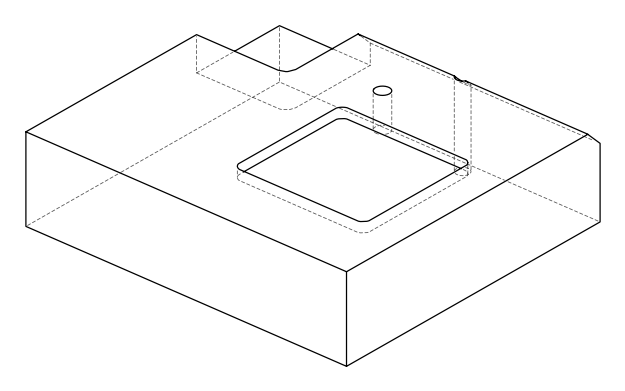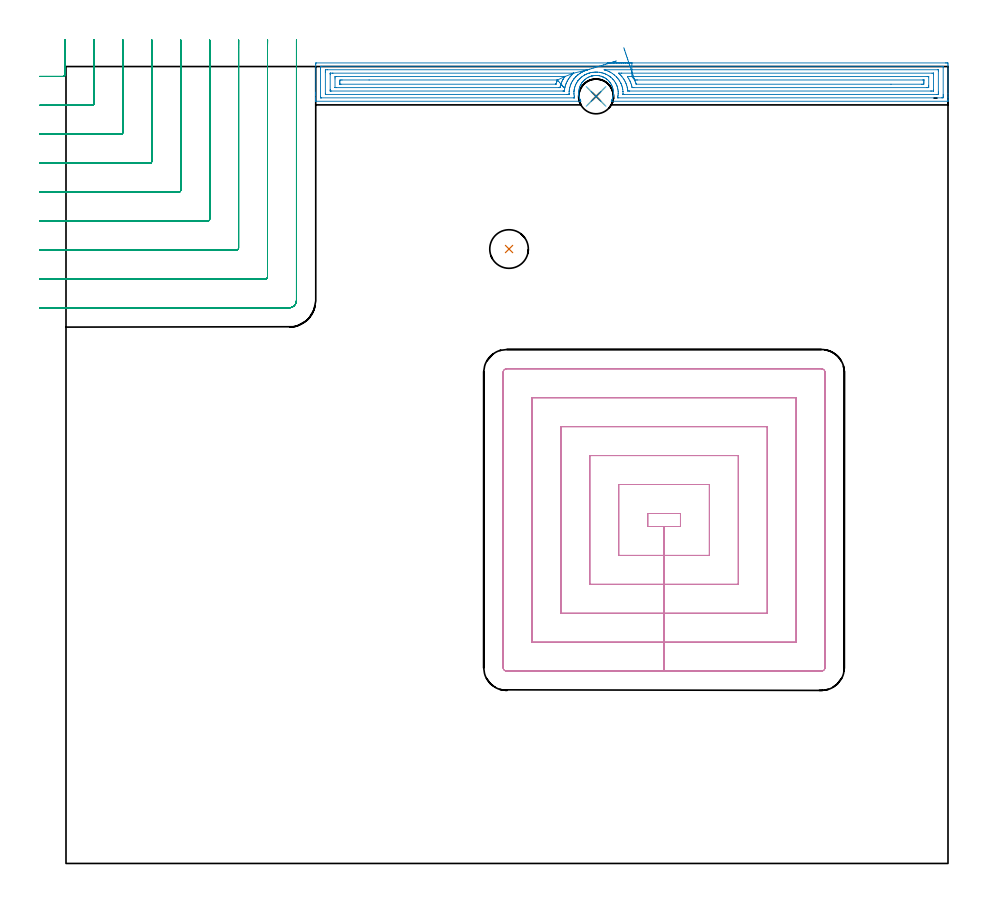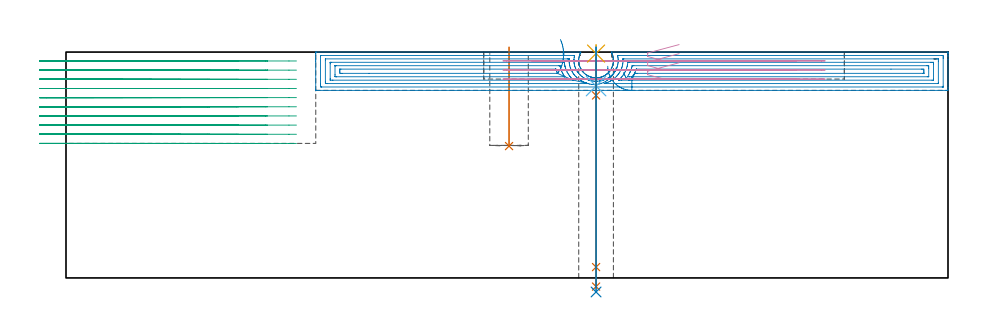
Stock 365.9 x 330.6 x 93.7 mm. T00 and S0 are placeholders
(PLAN: 8 operations, 6 tool changes, 48.9 min)
(1 INDEXABLE_INSERT_DRILL_BLIND_HOLE_FROM_SOLID | STEP1POCKET | NXT0302_003 | 0.17 min | 7790 mm3)
(2 AREA_MILL | FG_CHAMFER_SURFACE | UGT0205_001 | 12.77 min | 34085 mm3)
(3 MILL_CORNER_NOTCH_RECTANGULAR | CORNER_NOTCH_RECTANGULAR | NXT0201_012 | Follow Part, ap 4, ae 75% | 24.25 min | 422551 mm3)
(4 MILL_RECTANGULAR_POCKET | POCKET_RECTANGULAR_STRAIGHT | NXT0201_012 | Follow Part, ap 4, ae 75% | 10.69 min | 236078 mm3)
(5 SPOT_DRILL | STEP1HOLE | NXT0321_9005460120000 | 0.03 min | 0 mm3)
(6 DRILL_BLIND_HOLE_INTO_CENTER | STEP1HOLE | UGT0301_209 | 0.07 min | 596 mm3)
(7 GUN_DRILL_THROUGH_HOLE | STEP1HOLE | UGT0307_006 | 0.48 min | 5134 mm3)
(8 DRILL_TO_ENLARGE_THROUGH_HOLE | STEP1HOLE | UGT0301_276 | 0.41 min | 8888 mm3)
(TOOL NXT0302_003 | Index. Insert Drill 16mm [880-D1600L20-05] | D16 PA176 FL80 Z2)
(TOOL UGT0205_001 | Chamfer Mill 20 x 3 x 45 deg. | D20 FL50 Z2)
(TOOL NXT0201_012 | ENDMILL 16mm [2P460-1600-NA 1630] | D16 FL38 Z6)
(TOOL NXT0321_9005460120000 | NC Spot Drill, 142deg, 12mm, Carbide, Uncoated | D12 PA142 FL30 Z2)
(TOOL UGT0301_209 | Twist Drill 9.4 mm | D9.4 PA118 FL78 Z2)
(TOOL UGT0307_006 | Gun Drill 9 mm | D9 PA130 FL24 Z1)
(TOOL UGT0301_276 | Twist Drill 14.4 mm | D14.4 PA118 FL114 Z2)
(OP 1 INDEXABLE_INSERT_DRILL_BLIND_HOLE_FROM_SOLID)
G17 G21 G94 G90
T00 M6
G54
G17 G0 G90 X183.8 Y254.9 S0 M3
G43 Z103.7 H1
G94 G81 G98 Z54.7 F250. R95.7
G80
M5
M2
(OP 2 AREA_MILL)
G17 G21 G94 G90
T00 M6
G54
G17 G0 G90 X224.75 Y332.1 S1061 M3
G43 Z103.7 H0
Z87.8
G94 G1 X224.788 Z86.929 F250.
X224.902 Z86.064
X225.091 Z85.212
X225.353 Z84.38
X225.687 Z83.574
X226.09 Z82.8
X226.558 Z82.064
X227.09 Z81.372
X227.679 Z80.729
X228.322 Z80.14
X229.014 Z79.609
X229.75 Z79.14
X230.524 Z78.737
X231.33 Z78.403
X232.162 Z78.141
X233.013 Z77.952
X233.878 Z77.838
X234.75 Z77.8
X364.811
X365.273 Y332.099 Z77.801
X365.73 Y332.095 Z77.803
X365.89 Y332.092 Z77.806
X365.895 Y331.645 Z78.253
X365.9 Y331.026 Z78.871
Y319.3 Z90.594
Y317.892 Z92.004
Y317.537 Z92.358
Y316.827 Z93.073
Y316.567 Z93.333
Y316.206 Z93.685
X365.893 Y316.203 Z93.688
X365.72 Y316.2 Z93.7
X226.251
X226.224 Y316.242 Z93.657
X226.223 Y316.257 Z93.642
X226.355 Y316.515 Z93.385
X226.457 Y316.732 Z93.168
X226.547 Y316.948 Z92.952
X226.71 Y317.369 Z92.531
X226.843 Y317.825 Z92.075
X226.947 Y318.262 Z91.638
X227.022 Y318.702 Z91.198
X227.069 Y319.14 Z90.76
X227.09 Y319.58 Z90.32
X227.085 Y320.018 Z89.882
X227.053 Y320.457 Z89.443
X226.992 Y320.897 Z89.003
X226.9 Y321.334 Z88.566
X226.71 Y322.031 Z87.869
X226.646 Y322.211 Z87.689
X226.456 Y322.654 Z87.246
X226.315 Y322.942 Z86.958
X226.244 Y323.087 Z86.81
X226.182 Y323.194 Z86.701
X226.039 Y323.446 Z86.451
X225.872 Y323.709 Z86.19
X225.816 Y323.798 Z86.101
X225.695 Y323.966 Z85.934
X225.656 Y324.012 Z85.887
X225.543 Y324.15 Z85.748
X225.363 Y324.369 Z85.53
X225.327 Y324.413 Z85.487
X224.936 Y324.843 Z85.057
X224.549 Y325.179 Z84.717
X224.485 Y325.236 Z84.663
X224.457 Y325.258 Z84.641
X224.32 Y325.365 Z84.534
X224.181 Y325.473 Z84.423
X224.03 Y325.592 Z84.306
X223.845 Y325.72 Z84.179
X223.768 Y325.766 Z84.132
X223.495 Y325.93 Z83.967
X223.128 Y326.127 Z83.769
X222.797 Y326.278 Z83.621
X222.692 Y326.324 Z83.572
X222.681 Y326.329 Z83.568
X222.243 Y326.504 Z83.396
X222.1 Y326.553 Z83.347
X221.955 Y326.598 Z83.302
X221.349 Y326.741 Z83.155
X220.904 Y326.82 Z83.078
X220.456 Y326.869 Z83.029
X220.446 Y326.87 Z83.028
X220.412 Y326.871 Z83.026
X220.391 Y326.872 Z83.025
X220.319 Z83.016
X220.25 Y326.875 Z83.013
X220.06 Y326.886 Z83.006
X220.01 Y326.889 Z83.002
X219.958 Y326.887 Z83.
X219.887 Y326.886 Z83.003
X219.849 Y326.885 Z83.001
X219.682 Y326.884 Z83.01
X219.563 Y326.881
X219.552 Y326.88 Z83.011
X219.388 Y326.869 Z83.026
X219.16 Y326.85 Z83.043
X219.115 Y326.847 Z83.047
X218.658 Y326.782 Z83.114
X218.558 Y326.762 Z83.136
X218.256 Y326.698 Z83.196
X218.211 Y326.687 Z83.207
X218.111 Y326.664 Z83.234
X218.047 Y326.648 Z83.251
X217.95 Y326.623 Z83.275
X217.845 Y326.596 Z83.3
X217.776 Y326.574 Z83.32
X217.764 Y326.569 Z83.325
X217.317 Y326.409 Z83.486
X216.883 Y326.229 Z83.671
X216.789 Y326.181 Z83.719
X216.432 Y325.996 Z83.9
X215.989 Y325.743 Z84.155
X215.953 Y325.72 Z84.179
X215.518 Y325.399 Z84.5
X215.096 Y325.059 Z84.841
X214.868 Y324.843 Z85.057
X214.635 Y324.594 Z85.306
X214.526 Y324.477 Z85.422
X214.202 Y324.096 Z85.801
X214.188 Y324.077 Z85.82
X214.105 Y323.965 Z85.933
X214.063 Y323.903 Z85.997
X213.817 Y323.532 Z86.367
X213.664 Y323.268 Z86.631
X213.559 Y323.088 Z86.811
X213.516 Y323.004 Z86.896
X213.309 Y322.594 Z87.306
X213.16 Y322.211 Z87.689
X213.015 Y321.775 Z88.125
X212.897 Y321.334 Z88.566
X212.808 Y320.897 Z89.003
X212.747 Y320.457 Z89.443
X212.715 Y320.018 Z89.882
X212.71 Y319.58 Z90.32
X212.731 Y319.14 Z90.76
X212.778 Y318.702 Z91.198
X212.853 Y318.262 Z91.638
X212.957 Y317.825 Z92.075
X213.092 Y317.384 Z92.516
X213.251 Y316.948 Z92.952
X213.309 Y316.804 Z93.096
X213.45 Y316.508 Z93.39
X213.506 Y316.398 Z93.5
X213.593 Y316.206 Z93.69
X213.295 Y316.201 Z93.699
X103.779 Y316.2 Z93.7
X103.666 Y316.203 Z93.691
X103.647 Y316.204 Z93.689
X103.61 Y316.223 Z93.669
X103.6 Y316.567 Z93.333
Y316.827 Z93.073
Y317.537 Z92.358
Y318.774 Z91.123
Y319.3 Z90.594
Y319.919 Z89.977
Y331.645 Z78.253
X103.603 Y331.91 Z77.987
X103.61 Y332.092 Z77.806
X103.794 Y332.099 Z77.799
X234.75 Y332.1 Z77.8
Y330.686 Z79.214
X363.485 Y330.685 Z79.215
X363.564
X363.867 Y330.679 Z79.221
X363.891 Y330.674 Z79.226
X363.895 Y330.65 Z79.25
X363.898 Y330.616 Z79.284
X363.899 Y330.583 Z79.317
X363.9 Y330.354 Z79.546
Y318.891 Z91.009
X363.898 Y318.419 Z91.481
X363.895 Y318.014 Z91.886
X363.883 Y317.621 Z92.279
X363.485 Y317.616 Z92.285
X363.406 Y317.615
X229.307
X228.988 Y317.619 Z92.281
X228.839 Y317.621 Z92.279
X228.849 Y317.689 Z92.211
X228.908 Y318.009 Z91.891
X228.978 Y318.419 Z91.481
X229.025 Y318.774 Z91.126
X229.068 Y319.3 Z90.6
X229.081 Y319.602 Z90.298
X229.066 Y320.182 Z89.718
X229.04 Y320.523 Z89.377
X228.968 Y321.064 Z88.836
X228.862 Y321.58 Z88.32
X228.765 Y321.946 Z87.954
X228.704 Y322.16 Z87.74
X228.634 Y322.391 Z87.509
X228.492 Y322.779 Z87.121
X228.472 Y322.827 Z87.073
X228.456 Y322.862 Z87.038
X228.193 Y323.409 Z86.491
X228.036 Y323.709 Z86.191
X227.875 Y323.989 Z85.911
X227.598 Y324.431 Z85.469
X227.478 Y324.591 Z85.309
X227.048 Y325.133 Z84.767
X226.74 Y325.473 Z84.427
X226.704 Y325.51 Z84.39
X226.054 Y326.114 Z83.786
X225.81 Y326.308 Z83.592
X225.749 Y326.354 Z83.546
X225.269 Y326.704 Z83.196
X224.916 Y326.924 Z82.976
X224.359 Y327.236 Z82.664
X224.022 Y327.396 Z82.504
X223.72 Y327.534 Z82.366
X223.128 Y327.765 Z82.135
X222.798 Y327.873 Z82.027
X222.363 Y327.991 Z81.909
X222.234 Y328.021 Z81.879
X221.807 Y328.118 Z81.782
X221.34 Y328.196 Z81.704
X221.248 Y328.209 Z81.691
X220.446 Y328.282 Z81.618
X220.271 Y328.291 Z81.609
X219.903 Y328.3 Z81.6
X219.552 Y328.293 Z81.607
X219.381 Y328.287 Z81.613
X218.658 Y328.22 Z81.68
X218.566 Y328.209 Z81.691
X217.987 Y328.118 Z81.782
X217.764 Y328.072 Z81.828
X217.091 Y327.9 Z82.
X216.994 Y327.873 Z82.027
X216.87 Y327.831 Z82.069
X216.429 Y327.671 Z82.229
X215.976 Y327.485 Z82.415
X215.8 Y327.41 Z82.49
X215.445 Y327.236 Z82.664
X215.207 Y327.113 Z82.787
X215.158 Y327.087 Z82.813
X215.082 Y327.043 Z82.857
X214.647 Y326.783 Z83.117
X214.188 Y326.46 Z83.44
X214.127 Y326.415 Z83.485
X214.049 Y326.354 Z83.546
X213.637 Y326.016 Z83.884
X213.294 Y325.708 Z84.192
X213.176 Y325.589 Z84.311
X213.066 Y325.473 Z84.427
X212.754 Y325.124 Z84.776
X212.4 Y324.708 Z85.192
X212.349 Y324.641 Z85.259
X212.315 Y324.591 Z85.309
X211.999 Y324.105 Z85.795
X211.766 Y323.709 Z86.191
X211.673 Y323.544 Z86.356
X211.506 Y323.225 Z86.675
X211.382 Y322.95 Z86.95
X211.334 Y322.827 Z87.073
X211.146 Y322.301 Z87.599
X211.035 Y321.946 Z87.954
X210.947 Y321.615 Z88.285
X210.833 Y321.064 Z88.836
X210.802 Y320.877 Z89.023
X210.762 Y320.553 Z89.347
X210.729 Y320.182 Z89.718
X210.722 Y320.073 Z89.827
X210.729 Y319.3 Z90.6
X210.733 Y319.181 Z90.719
X210.822 Y318.419 Z91.481
X210.858 Y318.177 Z91.723
X210.933 Y317.766 Z92.134
X210.958 Y317.621 Z92.279
X210.917 Y317.619 Z92.281
X210.816 Y317.617 Z92.283
X210.612 Y317.615 Z92.285
X210.533
X106.015
X105.936
X105.633 Y317.621 Z92.279
X105.609 Y317.626 Z92.274
X105.605 Y317.649 Z92.251
X105.602 Y317.684 Z92.216
X105.601 Y317.717 Z92.183
X105.6 Y317.946 Z91.954
Y329.409 Z80.491
X105.602 Y329.881 Z80.019
X105.605 Y330.286 Z79.614
X105.617 Y330.679 Z79.221
X106.015 Y330.684 Z79.216
X106.094 Y330.685 Z79.215
X234.75 Y330.686 Z79.214
Y329.271 Z80.629
X361.789
X361.862 Y329.27 Z80.63
X361.884 Y329.268 Z80.632
X361.889 Y329.266 Z80.634
X361.893 Y329.256 Z80.644
X361.897 Y329.2 Z80.7
X361.899 Y328.999 Z80.901
X361.9 Y328.799 Z81.101
Y319.982 Z89.918
X361.898 Y319.3 Z90.6
X361.896 Y319.104 Z90.796
X361.891 Y319.04 Z90.86
X361.834 Y319.035 Z90.865
X361.697 Y319.033 Z90.867
X361.078 Y319.029 Z90.871
X231.449
X231.174 Y319.031 Z90.869
X231.084 Y319.033 Z90.867
X231.075 Y319.034 Z90.866
X231.071 Y319.057 Z90.843
Y319.124 Z90.776
X231.08 Y319.394 Z90.506
X231.07 Y320.182 Z89.718
X231.066 Y320.289 Z89.611
X230.976 Y321.064 Z88.836
X230.944 Y321.29 Z88.61
X230.796 Y321.946 Z87.954
X230.663 Y322.45 Z87.45
X230.538 Y322.827 Z87.073
X230.28 Y323.465 Z86.435
X230.166 Y323.709 Z86.191
X230.066 Y323.92 Z85.98
X229.686 Y324.591 Z85.309
X229.386 Y325.06 Z84.84
X229.068 Y325.473 Z84.427
X228.81 Y325.791 Z84.109
X228.492 Y326.153 Z83.747
X228.3 Y326.354 Z83.546
X227.598 Y327.002 Z82.898
X227.307 Y327.236 Z82.664
X226.704 Y327.69 Z82.21
X226.009 Y328.118 Z81.782
X225.81 Y328.233 Z81.667
X225.546 Y328.378 Z81.522
X224.916 Y328.669 Z81.231
X224.118 Y328.999 Z80.901
X224.022 Y329.036 Z80.864
X223.964 Y329.056 Z80.844
X223.724 Y329.132 Z80.768
X223.563 Y329.181 Z80.719
X223.269 Y329.267 Z80.633
X223.262 Y329.27 Z80.63
X223.573 Y329.271 Z80.629
X234.75
Y327.857 Z82.043
X359.279
X359.762 Y327.854 Z82.046
X359.871 Y327.852 Z82.048
X359.888 Y327.851 Z82.049
X359.891 Y327.833 Z82.067
X359.896 Y327.78 Z82.12
X359.898 Y327.673 Z82.227
X359.9 Y327.245 Z82.655
Y321.073 Z88.827
X359.898 Y320.628 Z89.272
X359.894 Y320.519 Z89.381
X359.89 Y320.465 Z89.435
X359.884 Y320.449 Z89.451
X359.854 Y320.448 Z89.452
X359.643 Y320.445 Z89.455
X359.015 Y320.443 Z89.457
X358.751
X233.856
X233.591 Y320.444 Z89.456
X233.119 Y320.448 Z89.452
X233.082 Y320.449 Z89.451
X233.064 Y320.496 Z89.404
X232.962 Y321.299 Z88.601
X232.827 Y321.946 Z87.954
X232.789 Y322.116 Z87.784
X232.588 Y322.827 Z87.073
X232.396 Y323.385 Z86.515
X232.258 Y323.709 Z86.191
X232.068 Y324.143 Z85.757
X231.834 Y324.591 Z85.309
X231.57 Y325.082 Z84.818
X231.32 Y325.473 Z84.427
X231.174 Y325.693 Z84.207
X230.658 Y326.354 Z83.546
X230.28 Y326.795 Z83.105
X229.864 Y327.236 Z82.664
X229.386 Y327.688 Z82.212
X229.333 Y327.741 Z82.159
X229.318 Y327.759 Z82.141
X229.251 Y327.85 Z82.05
X229.386 Y327.853 Z82.047
X229.652 Y327.856 Z82.044
X230.28 Y327.857 Z82.043
X230.544
X234.75
Y326.443 Z83.457
X357.317
X357.497 Y326.441 Z83.459
X357.856 Y326.436 Z83.464
X357.892 Y326.43 Z83.47
X357.894 Y326.422 Z83.478
X357.898 Y326.398 Z83.502
X357.899 Y326.354 Z83.546
X357.9 Y322.827 Z87.073
X357.898 Y322.165 Z87.735
X357.893 Y321.946 Z87.954
X357.89 Y321.87 Z88.03
X357.587 Y321.862 Z88.038
X357.407 Y321.858 Z88.042
X357.317 Y321.857 Z88.043
X357.227
X235.554
X235.374 Y321.859 Z88.041
X235.015 Y321.864 Z88.036
X234.875 Y321.873 Z88.027
X234.868 Y321.895 Z88.005
X234.855 Y321.946 Z87.954
X234.75 Y322.405 Z87.495
X234.634 Y322.827 Z87.073
X234.589 Y322.986 Z86.914
X234.338 Y323.709 Z86.191
X234.055 Y324.394 Z85.506
X233.963 Y324.591 Z85.309
X233.856 Y324.81 Z85.09
X233.493 Y325.473 Z84.427
X232.962 Y326.341 Z83.559
X232.953 Y326.354 Z83.546
X232.929 Y326.387 Z83.513
X232.909 Y326.438 Z83.462
X232.918 Y326.439 Z83.461
X232.962 Y326.44 Z83.46
X233.766 Y326.443 Z83.457
X233.856
X234.75
X235.886 Y325.017 Z84.883
X235.896 Y325.022 Z84.878
X235.946 Y325.024 Z84.876
X236.095 Y325.027 Z84.873
X236.538 Y325.029 Z84.871
X236.988
X355.439 Y325.028 Z84.872
X355.891 Y325.027 Z84.873
X355.894 Y325.025 Z84.875
X355.898 Y325.02 Z84.88
X355.899 Y324.591 Z85.309
X355.898 Y324.138 Z85.762
X355.89 Y323.709 Z86.191
X355.876 Y323.278 Z86.622
X355.439 Y323.275 Z86.625
X354.988 Y323.272 Z86.628
X342.251 Y323.271 Z86.629
X236.649 Y323.272 Z86.628
X236.594 Y323.273 Z86.627
X236.568 Y323.275 Z86.625
X236.56 Y323.277 Z86.623
X236.538 Y323.315 Z86.585
X236.403 Y323.709 Z86.191
X236.333 Y323.911 Z85.989
X236.056 Y324.591 Z85.309
X235.935 Y324.889 Z85.011
X235.895 Y324.993 Z84.907
X235.886 Y325.017 Z84.883
X235.677 Y325.641 Z84.311
X235.453 Y326.311 Z83.798
X235.216 Y327.02 Z83.349
X234.967 Y327.764 Z82.967
X234.709 Y328.536 Z82.655
X234.442 Y329.332 Z82.415
X234.171 Y330.144 Z82.249
X233.895 Y330.967 Z82.158
X233.618 Y331.794 Z82.143
X233.342 Y332.619 Z82.204
X233.069 Y333.436 Z82.341
X232.8 Y334.239 Z82.552
X232.538 Y335.021 Z82.836
X232.285 Y335.776 Z83.191
X232.043 Y336.5 Z83.615
X231.814 Y337.186 Z84.103
X231.599 Y337.828 Z84.652
X231.4 Y338.423 Z85.258
G0 X228.346 Y332.92 Z87.405
G1 X228.076 Y332.837 Z86.58
X227.738 Y332.733 Z85.782
X227.335 Y332.608 Z85.019
X226.87 Y332.465 Z84.295
X226.346 Y332.303 Z83.616
X225.768 Y332.125 Z82.988
X225.139 Y331.931 Z82.415
X224.465 Y331.723 Z81.901
X223.751 Y331.503 Z81.451
X223.003 Y331.272 Z81.067
X222.225 Y331.032 Z80.753
X221.424 Y330.785 Z80.512
X220.606 Y330.533 Z80.344
X219.777 Y330.277 Z80.252
X218.943 Y330.02 Z80.235
X218.111 Y329.763 Z80.295
X217.288 Y329.509 Z80.43
X216.479 Y329.26 Z80.64
X216.286 Y329.2 Z80.7
X216.133 Y329.152 Z80.748
X215.976 Y329.1 Z80.8
X215.901 Y329.074 Z80.826
X215.695 Y328.999 Z80.901
X215.257 Y328.827 Z81.073
X215.082 Y328.755 Z81.145
X214.635 Y328.559 Z81.341
X214.188 Y328.336 Z81.564
X214.044 Y328.26 Z81.64
X213.785 Y328.118 Z81.782
X213.478 Y327.936 Z81.964
X213.294 Y327.825 Z82.075
X212.948 Y327.578 Z82.322
X212.48 Y327.236 Z82.664
X212.435 Y327.202 Z82.698
X212.4 Y327.173 Z82.727
X211.956 Y326.792 Z83.108
X211.506 Y326.375 Z83.525
X211.496 Y326.365 Z83.535
X211.486 Y326.354 Z83.546
X211.077 Y325.896 Z84.004
X210.715 Y325.473 Z84.427
X210.669 Y325.417 Z84.483
X210.612 Y325.343 Z84.557
X210.31 Y324.889 Z85.011
X210.119 Y324.591 Z85.309
X209.972 Y324.34 Z85.56
X209.718 Y323.891 Z86.009
X209.657 Y323.77 Z86.13
X209.628 Y323.709 Z86.191
X209.481 Y323.388 Z86.512
X209.388 Y323.153 Z86.747
X209.271 Y322.827 Z87.073
X209.159 Y322.497 Z87.403
X208.999 Y321.946 Z87.954
X208.963 Y321.809 Z88.091
X208.824 Y321.146 Z88.754
X208.814 Y321.074 Z88.826
X208.767 Y320.655 Z89.245
X208.732 Y320.273 Z89.627
X208.729 Y320.182 Z89.718
X208.723 Y319.4 Z90.5
X208.725 Y319.3 Z90.6
X208.727 Y319.103 Z90.797
X208.726 Y319.053 Z90.847
X208.722 Y319.036 Z90.864
X208.663 Y319.034 Z90.866
X208.48 Y319.031 Z90.869
X208.205 Y319.03 Z90.87
X207.93 Y319.029 Z90.871
X107.711
X107.638 Y319.03 Z90.87
X107.616 Y319.032 Z90.868
X107.611 Y319.034 Z90.866
X107.607 Y319.044 Z90.856
X107.603 Y319.1 Z90.8
X107.601 Y319.3 Z90.6
X107.6 Y319.501 Z90.399
Y328.318 Z81.582
X107.602 Y328.999 Z80.901
X107.604 Y329.196 Z80.704
X107.609 Y329.26 Z80.64
X107.666 Y329.264 Z80.636
X107.803 Y329.267 Z80.633
X108.422 Y329.271 Z80.629
X215.976
X216.125 Y329.269 Z80.631
X216.306 Y329.265 Z80.635
X216.479 Y329.26 Z80.64
X210.582 Y327.85 Z82.05
X210.563 Y327.831 Z82.069
X210.406 Y327.691 Z82.209
X210.275 Y327.569 Z82.331
X209.925 Y327.236 Z82.664
X209.822 Y327.133 Z82.767
X209.718 Y327.023 Z82.877
X209.401 Y326.667 Z83.233
X209.132 Y326.354 Z83.546
X208.994 Y326.187 Z83.713
X208.824 Y325.972 Z83.928
X208.62 Y325.674 Z84.226
X208.487 Y325.473 Z84.427
X208.273 Y325.135 Z84.765
X207.956 Y324.591 Z85.309
X207.947 Y324.575 Z85.325
X207.93 Y324.545 Z85.355
X207.654 Y323.981 Z85.919
X207.532 Y323.709 Z86.191
X207.397 Y323.353 Z86.547
X207.212 Y322.827 Z87.073
X207.169 Y322.697 Z87.203
X207.036 Y322.247 Z87.653
X206.977 Y322.004 Z87.896
X206.966 Y321.946 Z87.954
X206.839 Y321.259 Z88.641
X206.81 Y321.064 Z88.836
X206.733 Y320.481 Z89.419
X206.724 Y320.45 Z89.45
X206.692 Y320.448 Z89.452
X206.614 Y320.446 Z89.454
X206.457 Y320.444 Z89.456
X206.142 Y320.443 Z89.457
X110.221
X109.738 Y320.445 Z89.455
X109.629 Y320.448 Z89.452
X109.613 Y320.449 Z89.451
X109.609 Y320.467 Z89.433
X109.604 Y320.52 Z89.38
X109.602 Y320.627 Z89.273
X109.6 Y321.055 Z88.845
Y327.227 Z82.673
X109.602 Y327.672 Z82.228
X109.606 Y327.781 Z82.119
X109.61 Y327.835 Z82.065
X109.616 Y327.851 Z82.049
X109.646 Y327.852 Z82.048
X109.857 Y327.855 Z82.045
X110.485 Y327.857 Z82.043
X110.749
X210.299
X210.506 Y327.856 Z82.044
X210.572 Y327.854 Z82.046
X210.582 Y327.852 Z82.048
Y327.85 Z82.05
X206.906 Y326.434 Z83.466
Y326.433 Z83.467
X206.89 Y326.404 Z83.496
X206.859 Y326.354 Z83.546
X206.581 Y325.922 Z83.978
X206.305 Y325.473 Z84.427
X206.245 Y325.372 Z84.528
X206.142 Y325.191 Z84.709
X205.937 Y324.793 Z85.107
X205.838 Y324.591 Z85.309
X205.651 Y324.193 Z85.707
X205.459 Y323.709 Z86.191
X205.402 Y323.558 Z86.342
X205.248 Y323.12 Z86.78
X205.182 Y322.893 Z87.007
X205.164 Y322.827 Z87.073
X205.001 Y322.189 Z87.711
X204.942 Y321.946 Z87.954
X204.923 Y321.876 Z88.024
X204.918 Y321.865 Z88.035
X204.83 Y321.862 Z88.038
X204.711 Y321.859 Z88.041
X204.533 Y321.858 Z88.042
X204.443
X112.183 Y321.857 Z88.043
X112.003 Y321.859 Z88.041
X111.644 Y321.864 Z88.036
X111.608 Y321.87 Z88.03
X111.606 Y321.878 Z88.022
X111.602 Y321.901 Z87.999
X111.601 Y321.946 Z87.954
X111.6 Y325.473 Z84.427
X111.602 Y326.135 Z83.765
X111.607 Y326.354 Z83.546
X111.61 Y326.43 Z83.47
X111.913 Y326.438 Z83.462
X112.093 Y326.442 Z83.458
X112.183 Y326.443 Z83.457
X112.273
X206.412
X206.773 Y326.44 Z83.46
X206.875 Y326.437 Z83.463
X206.906 Y326.434 Z83.466
X203.917 Y325.022 Z84.878
X203.732 Y324.591 Z85.309
X203.653 Y324.401 Z85.499
X203.46 Y323.904 Z85.996
X203.271 Y323.36 Z86.54
X203.244 Y323.288 Z86.612
X203.236 Y323.278 Z86.622
X203.21 Y323.276 Z86.624
X203.157 Y323.274 Z86.626
X203.009 Y323.272 Z86.628
X114.061
X113.609 Y323.273 Z86.627
X113.606 Y323.275 Z86.625
X113.602 Y323.28 Z86.62
X113.601 Y323.709 Z86.191
X113.602 Y324.161 Z85.739
X113.61 Y324.591 Z85.309
X113.624 Y325.022 Z84.878
X114.061 Y325.025 Z84.875
X114.512 Y325.028 Z84.872
X125.741 Y325.029 Z84.871
X203.46 Y325.028 Z84.872
X203.912 Y325.027 Z84.873
X203.915 Y325.025 Z84.875
X203.917 Y325.022 Z84.878
X204.345 Y324.509 Z85.439
X204.741 Y324.036 Z86.056
X205.1 Y323.605 Z86.724
X205.42 Y323.221 Z87.439
X205.7 Y322.887 Z88.195
X205.936 Y322.604 Z88.985
X206.127 Y322.375 Z89.805
X206.272 Y322.202 Z90.648
X206.369 Y322.085 Z91.507
X206.417 Y322.027 Z92.376
Z93.248
X206.368 Y322.086 Z94.118
X206.271 Y322.202 Z94.977
X206.126 Y322.376 Z95.819
X205.935 Y322.605 Z96.639
X205.699 Y322.888 Z97.43
X205.419 Y323.223 Z98.185
X205.098 Y323.607 Z98.899
G0 Z103.7
M5
M2
(OP 3 MILL_CORNER_NOTCH_RECTANGULAR)
G17 G21 G94 G90
T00 M6
G54
G17 G0 G90 X-11. Y326.5 S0 M3
G43 Z103.805 H1
Z90.004
G94 G1 X-8. F250.
X-1.193 F500.
G3 X-0.4 Y327.293 R0.8
G1 Y338.346
Y338.59
X-0.392 Y341.59 F250.
G0 Z103.805
X-11. Y314.5
Z90.004
G1 X-8.
X10.806 F500.
G3 X11.6 Y315.294 R0.8
G1 Y338.346
Y338.6
X11.609 Y341.6 F250.
G0 Z103.805
X-11. Y302.5
Z90.004
G1 X-8.
X22.806 F500.
G3 X23.6 Y303.294 R0.8
G1 Y338.346
Y338.6
X23.611 Y341.6 F250.
G0 Z103.805
X-11. Y290.5
Z90.004
G1 X-8.
X34.805 F500.
G3 X35.6 Y291.295 R0.8
G1 Y338.346
X35.601 Y338.6
X35.613 Y341.6 F250.
G0 Z103.805
X-11. Y278.5
Z90.004
G1 X-8.
X46.805 F500.
G3 X47.6 Y279.295 R0.8
G1 Y338.346
X47.601 Y338.6
X47.617 Y341.6 F250.
G0 Z103.805
X-11. Y266.5
Z90.004
G1 X-8.
X58.805 F500.
G3 X59.6 Y267.295 R0.8
G1 Y338.346
X59.601 Y338.6
X59.622 Y341.6 F250.
G0 Z103.805
X-11. Y254.5
Z90.004
G1 X-8.
X70.804 F500.
G3 X71.6 Y255.296 R0.8
G1 Y338.346
G2 X71.601 Y338.6 R24.
G1 X71.633 Y341.6 F250.
G0 Z103.805
X-11. Y242.5
Z90.004
G1 X-8.
X82.804 F500.
G3 X83.6 Y243.296 R0.8
G1 Y338.346
G2 X83.603 Y338.6 R12.
G1 X83.666 Y341.599 F250.
G0 Z103.805
X-11. Y230.5
Z90.004
G1 X-8.
X92.5 F500.
G3 X95.6 Y233.6 R3.1
G1 Y338.346
Y341.346 F250.
G0 Z103.805
X-11. Y326.5
Z86.204
G1 X-8.
X-1.193 F500.
G3 X-0.4 Y327.293 R0.8
G1 Y338.397
Y338.59
X-0.394 Y341.59 F250.
G0 Z103.805
X-11. Y314.5
Z86.204
G1 X-8.
X10.806 F500.
G3 X11.6 Y315.294 R0.8
G1 Y338.397
Y338.6
X11.608 Y341.6 F250.
G0 Z103.805
X-11. Y302.5
Z86.204
G1 X-8.
X22.806 F500.
G3 X23.6 Y303.294 R0.8
G1 Y338.397
Y338.6
X23.609 Y341.6 F250.
G0 Z103.805
X-11. Y290.5
Z86.204
G1 X-8.
X34.805 F500.
G3 X35.6 Y291.295 R0.8
G1 Y338.397
Y338.6
X35.611 Y341.6 F250.
G0 Z103.805
X-11. Y278.5
Z86.204
G1 X-8.
X46.805 F500.
G3 X47.6 Y279.295 R0.8
G1 Y338.397
Y338.6
X47.613 Y341.6 F250.
G0 Z103.805
X-11. Y266.5
Z86.204
G1 X-8.
X58.805 F500.
G3 X59.6 Y267.295 R0.8
G1 Y338.397
X59.601 Y338.6
X59.618 Y341.6 F250.
G0 Z103.805
X-11. Y254.5
Z86.204
G1 X-8.
X70.804 F500.
G3 X71.6 Y255.296 R0.8
G1 Y338.397
X71.601 Y338.6
X71.626 Y341.6 F250.
G0 Z103.805
X-11. Y242.5
Z86.204
G1 X-8.
X82.804 F500.
G3 X83.6 Y243.296 R0.8
G1 Y338.397
G2 X83.602 Y338.6 R12.
G1 X83.653 Y341.6 F250.
G0 Z103.805
X-11. Y230.5
Z86.204
G1 X-8.
X92.5 F500.
G3 X95.6 Y233.6 R3.1
G1 Y338.397
Y341.397 F250.
G0 Z103.805
X-11. Y326.5
Z82.403
G1 X-8.
X-1.193 F500.
G3 X-0.4 Y327.293 R0.8
G1 Y338.59
Y341.59 F250.
G0 Z103.805
X-11. Y314.5
Z82.403
G1 X-8.
X10.806 F500.
G3 X11.6 Y315.294 R0.8
G1 Y338.6
Y341.6 F250.
G0 Z103.805
X-11. Y302.5
Z82.403
G1 X-8.
X22.806 F500.
G3 X23.6 Y303.294 R0.8
G1 Y338.6
Y341.6 F250.
G0 Z103.805
X-11. Y290.5
Z82.403
G1 X-8.
X34.805 F500.
G3 X35.6 Y291.295 R0.8
G1 Y338.6
Y341.6 F250.
G0 Z103.805
X-11. Y278.5
Z82.403
G1 X-8.
X46.805 F500.
G3 X47.6 Y279.295 R0.8
G1 Y338.6
Y341.6 F250.
G0 Z103.805
X-11. Y266.5
Z82.403
G1 X-8.
X58.805 F500.
G3 X59.6 Y267.295 R0.8
G1 Y338.6
Y341.6 F250.
G0 Z103.805
X-11. Y254.5
Z82.403
G1 X-8.
X70.804 F500.
G3 X71.6 Y255.296 R0.8
G1 Y338.6
Y341.6 F250.
G0 Z103.805
X-11. Y242.5
Z82.403
G1 X-8.
X82.804 F500.
G3 X83.6 Y243.296 R0.8
G1 Y338.6
Y341.6 F250.
G0 Z103.805
X-11. Y230.5
Z82.403
G1 X-8.
X92.5 F500.
G3 X95.6 Y233.6 R3.1
G1 Y338.6
Y341.6 F250.
G0 Z103.805
X-11. Y326.5
Z78.603
G1 X-8.
X-1.193 F500.
G3 X-0.4 Y327.293 R0.8
G1 Y338.59
Y341.59 F250.
G0 Z103.805
X-11. Y314.5
Z78.603
G1 X-8.
X10.806 F500.
G3 X11.6 Y315.294 R0.8
G1 Y338.6
Y341.6 F250.
G0 Z103.805
X-11. Y302.5
Z78.603
G1 X-8.
X22.806 F500.
G3 X23.6 Y303.294 R0.8
G1 Y338.6
Y341.6 F250.
G0 Z103.805
X-11. Y290.5
Z78.603
G1 X-8.
X34.805 F500.
G3 X35.6 Y291.295 R0.8
G1 Y338.6
Y341.6 F250.
G0 Z103.805
X-11. Y278.5
Z78.603
G1 X-8.
X46.805 F500.
G3 X47.6 Y279.295 R0.8
G1 Y338.6
Y341.6 F250.
G0 Z103.805
X-11. Y266.5
Z78.603
G1 X-8.
X58.805 F500.
G3 X59.6 Y267.295 R0.8
G1 Y338.6
Y341.6 F250.
G0 Z103.805
X-11. Y254.5
Z78.603
G1 X-8.
X70.804 F500.
G3 X71.6 Y255.296 R0.8
G1 Y338.6
Y341.6 F250.
G0 Z103.805
X-11. Y242.5
Z78.603
G1 X-8.
X82.804 F500.
G3 X83.6 Y243.296 R0.8
G1 Y338.6
Y341.6 F250.
G0 Z103.805
X-11. Y230.5
Z78.603
G1 X-8.
X92.5 F500.
G3 X95.6 Y233.6 R3.1
G1 Y338.6
Y341.6 F250.
G0 Z103.805
X-11. Y326.5
Z74.802
G1 X-8.
X-1.193 F500.
G3 X-0.4 Y327.293 R0.8
G1 Y338.59
Y341.59 F250.
G0 Z103.805
X-11. Y314.5
Z74.802
G1 X-8.
X10.806 F500.
G3 X11.6 Y315.294 R0.8
G1 Y338.6
Y341.6 F250.
G0 Z103.805
X-11. Y302.5
Z74.802
G1 X-8.
X22.806 F500.
G3 X23.6 Y303.294 R0.8
G1 Y338.6
Y341.6 F250.
G0 Z103.805
X-11. Y290.5
Z74.802
G1 X-8.
X34.805 F500.
G3 X35.6 Y291.295 R0.8
G1 Y338.6
Y341.6 F250.
G0 Z103.805
X-11. Y278.5
Z74.802
G1 X-8.
X46.805 F500.
G3 X47.6 Y279.295 R0.8
G1 Y338.6
Y341.6 F250.
G0 Z103.805
X-11. Y266.5
Z74.802
G1 X-8.
X58.805 F500.
G3 X59.6 Y267.295 R0.8
G1 Y338.6
Y341.6 F250.
G0 Z103.805
X-11. Y254.5
Z74.802
G1 X-8.
X70.804 F500.
G3 X71.6 Y255.296 R0.8
G1 Y338.6
Y341.6 F250.
G0 Z103.805
X-11. Y242.5
Z74.802
G1 X-8.
X82.804 F500.
G3 X83.6 Y243.296 R0.8
G1 Y338.6
Y341.6 F250.
G0 Z103.805
X-11. Y230.5
Z74.802
G1 X-8.
X92.5 F500.
G3 X95.6 Y233.6 R3.1
G1 Y338.6
Y341.6 F250.
G0 Z103.805
X-11. Y326.5
Z71.002
G1 X-8.
X-1.193 F500.
G3 X-0.4 Y327.293 R0.8
G1 Y338.59
Y341.59 F250.
G0 Z103.805
X-11. Y314.5
Z71.002
G1 X-8.
X10.806 F500.
G3 X11.6 Y315.294 R0.8
G1 Y338.6
Y341.6 F250.
G0 Z103.805
X-11. Y302.5
Z71.002
G1 X-8.
X22.806 F500.
G3 X23.6 Y303.294 R0.8
G1 Y338.6
Y341.6 F250.
G0 Z103.805
X-11. Y290.5
Z71.002
G1 X-8.
X34.805 F500.
G3 X35.6 Y291.295 R0.8
G1 Y338.6
Y341.6 F250.
G0 Z103.805
X-11. Y278.5
Z71.002
G1 X-8.
X46.805 F500.
G3 X47.6 Y279.295 R0.8
G1 Y338.6
Y341.6 F250.
G0 Z103.805
X-11. Y266.5
Z71.002
G1 X-8.
X58.805 F500.
G3 X59.6 Y267.295 R0.8
G1 Y338.6
Y341.6 F250.
G0 Z103.805
X-11. Y254.5
Z71.002
G1 X-8.
X70.804 F500.
G3 X71.6 Y255.296 R0.8
G1 Y338.6
Y341.6 F250.
G0 Z103.805
X-11. Y242.5
Z71.002
G1 X-8.
X82.804 F500.
G3 X83.6 Y243.296 R0.8
G1 Y338.6
Y341.6 F250.
G0 Z103.805
X-11. Y230.5
Z71.002
G1 X-8.
X92.5 F500.
G3 X95.6 Y233.6 R3.1
G1 Y338.6
Y341.6 F250.
G0 Z103.805
X-11. Y326.5
Z67.201
G1 X-8.
X-1.193 F500.
G3 X-0.4 Y327.293 R0.8
G1 Y338.59
Y341.59 F250.
G0 Z103.805
X-11. Y314.5
Z67.201
G1 X-8.
X10.806 F500.
G3 X11.6 Y315.294 R0.8
G1 Y338.6
Y341.6 F250.
G0 Z103.805
X-11. Y302.5
Z67.201
G1 X-8.
X22.806 F500.
G3 X23.6 Y303.294 R0.8
G1 Y338.6
Y341.6 F250.
G0 Z103.805
X-11. Y290.5
Z67.201
G1 X-8.
X34.805 F500.
G3 X35.6 Y291.295 R0.8
G1 Y338.6
Y341.6 F250.
G0 Z103.805
X-11. Y278.5
Z67.201
G1 X-8.
X46.805 F500.
G3 X47.6 Y279.295 R0.8
G1 Y338.6
Y341.6 F250.
G0 Z103.805
X-11. Y266.5
Z67.201
G1 X-8.
X58.805 F500.
G3 X59.6 Y267.295 R0.8
G1 Y338.6
Y341.6 F250.
G0 Z103.805
X-11. Y254.5
Z67.201
G1 X-8.
X70.804 F500.
G3 X71.6 Y255.296 R0.8
G1 Y338.6
Y341.6 F250.
G0 Z103.805
X-11. Y242.5
Z67.201
G1 X-8.
X82.804 F500.
G3 X83.6 Y243.296 R0.8
G1 Y338.6
Y341.6 F250.
G0 Z103.805
X-11. Y230.5
Z67.201
G1 X-8.
X92.5 F500.
G3 X95.6 Y233.6 R3.1
G1 Y338.6
Y341.6 F250.
G0 Z103.805
X-11. Y326.5
Z63.401
G1 X-8.
X-1.193 F500.
G3 X-0.4 Y327.293 R0.8
G1 Y338.59
Y341.59 F250.
G0 Z103.805
X-11. Y314.5
Z63.401
G1 X-8.
X10.806 F500.
G3 X11.6 Y315.294 R0.8
G1 Y338.6
Y341.6 F250.
G0 Z103.805
X-11. Y302.5
Z63.401
G1 X-8.
X22.806 F500.
G3 X23.6 Y303.294 R0.8
G1 Y338.6
Y341.6 F250.
G0 Z103.805
X-11. Y290.5
Z63.401
G1 X-8.
X34.805 F500.
G3 X35.6 Y291.295 R0.8
G1 Y338.6
Y341.6 F250.
G0 Z103.805
X-11. Y278.5
Z63.401
G1 X-8.
X46.805 F500.
G3 X47.6 Y279.295 R0.8
G1 Y338.6
Y341.6 F250.
G0 Z103.805
X-11. Y266.5
Z63.401
G1 X-8.
X58.805 F500.
G3 X59.6 Y267.295 R0.8
G1 Y338.6
Y341.6 F250.
G0 Z103.805
X-11. Y254.5
Z63.401
G1 X-8.
X70.804 F500.
G3 X71.6 Y255.296 R0.8
G1 Y338.6
Y341.6 F250.
G0 Z103.805
X-11. Y242.5
Z63.401
G1 X-8.
X82.804 F500.
G3 X83.6 Y243.296 R0.8
G1 Y338.6
Y341.6 F250.
G0 Z103.805
X-11. Y230.5
Z63.401
G1 X-8.
X92.5 F500.
G3 X95.6 Y233.6 R3.1
G1 Y338.6
Y341.6 F250.
G0 Z103.805
X-11. Y326.5
Z59.6
G1 X-8.
X-1.193 F500.
G3 X-0.4 Y327.293 R0.8
G1 Y338.59
Y341.59 F250.
G0 Z103.805
X-11. Y314.5
Z59.6
G1 X-8.
X10.806 F500.
G3 X11.6 Y315.294 R0.8
G1 Y338.6
Y341.6 F250.
G0 Z103.805
X-11. Y302.5
Z59.6
G1 X-8.
X22.806 F500.
G3 X23.6 Y303.294 R0.8
G1 Y338.6
Y341.6 F250.
G0 Z103.805
X-11. Y290.5
Z59.6
G1 X-8.
X34.805 F500.
G3 X35.6 Y291.295 R0.8
G1 Y338.6
Y341.6 F250.
G0 Z103.805
X-11. Y278.5
Z59.6
G1 X-8.
X46.805 F500.
G3 X47.6 Y279.295 R0.8
G1 Y338.6
Y341.6 F250.
G0 Z103.805
X-11. Y266.5
Z59.6
G1 X-8.
X58.805 F500.
G3 X59.6 Y267.295 R0.8
G1 Y338.6
Y341.6 F250.
G0 Z103.805
X-11. Y254.5
Z59.6
G1 X-8.
X70.804 F500.
G3 X71.6 Y255.296 R0.8
G1 Y338.6
Y341.6 F250.
G0 Z103.805
X-11. Y242.5
Z59.6
G1 X-8.
X82.804 F500.
G3 X83.6 Y243.296 R0.8
G1 Y338.6
Y341.6 F250.
G0 Z103.805
X-11. Y230.5
Z59.6
G1 X-8.
X92.5 F500.
G3 X95.6 Y233.6 R3.1
G1 Y338.6
Y341.6 F250.
G0 Z103.805
X-11. Y326.5
Z55.8
G1 X-8.
X-1.193 F500.
G3 X-0.4 Y327.293 R0.8
G1 Y338.59
Y341.59 F250.
G0 Z103.805
X-11. Y314.5
Z55.8
G1 X-8.
X10.806 F500.
G3 X11.6 Y315.294 R0.8
G1 Y338.6
Y341.6 F250.
G0 Z103.805
X-11. Y302.5
Z55.8
G1 X-8.
X22.806 F500.
G3 X23.6 Y303.294 R0.8
G1 Y338.6
Y341.6 F250.
G0 Z103.805
X-11. Y290.5
Z55.8
G1 X-8.
X34.805 F500.
G3 X35.6 Y291.295 R0.8
G1 Y338.6
Y341.6 F250.
G0 Z103.805
X-11. Y278.5
Z55.8
G1 X-8.
X46.805 F500.
G3 X47.6 Y279.295 R0.8
G1 Y338.6
Y341.6 F250.
G0 Z103.805
X-11. Y266.5
Z55.8
G1 X-8.
X58.805 F500.
G3 X59.6 Y267.295 R0.8
G1 Y338.6
Y341.6 F250.
G0 Z103.805
X-11. Y254.5
Z55.8
G1 X-8.
X70.804 F500.
G3 X71.6 Y255.296 R0.8
G1 Y338.6
Y341.6 F250.
G0 Z103.805
X-11. Y242.5
Z55.8
G1 X-8.
X82.804 F500.
G3 X83.6 Y243.296 R0.8
G1 Y338.6
Y341.6 F250.
G0 Z103.805
X-11. Y230.5
Z55.8
G1 X-8.
X92.5 F500.
G3 X95.6 Y233.6 R3.1
G1 Y338.6
Y341.6 F250.
G0 Z103.805
M5
M2
(OP 4 MILL_RECTANGULAR_POCKET)
G17 G21 G94 G90
T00 M6
G54
G17 G0 G90 X254.36 Y145.2 S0 M3
G43 Z103.805 H1
Z96.805
G94 G1 X241.3 Z93.306 F250.
Y139.8 Z91.859
X248.1 Z90.037
X254.9 F500.
Y145.2
X241.3
Y139.8
X248.1
Y127.8
X266.9
Y157.2
X229.3
Y127.8
X248.1
Y115.8
X278.9
Y169.2
X217.3
Y115.8
X248.1
Y103.8
X290.9
Y181.2
X205.3
Y103.8
X248.1
Y91.8
X302.9
Y193.2
X193.3
Y91.8
X248.1
Y79.8
X313.4
G3 X314.9 Y81.3 R1.5
G1 Y203.7
G3 X313.4 Y205.2 R1.5
G1 X182.8
G3 X181.3 Y203.7 R1.5
G1 Y81.3
G3 X182.8 Y79.8 R1.5
G1 X248.1
X249.1
G0 X254.36 Y145.2 Z93.037
G1 X241.3 Z89.537 F250.
Y139.8 Z88.09
X248.1 Z86.268
X254.9 F500.
Y145.2
X241.3
Y139.8
X248.1
Y127.8
X266.9
Y157.2
X229.3
Y127.8
X248.1
Y115.8
X278.9
Y169.2
X217.3
Y115.8
X248.1
Y103.8
X290.9
Y181.2
X205.3
Y103.8
X248.1
Y91.8
X302.9
Y193.2
X193.3
Y91.8
X248.1
Y79.8
X313.4
G3 X314.9 Y81.3 R1.5
G1 Y203.7
G3 X313.4 Y205.2 R1.5
G1 X182.8
G3 X181.3 Y203.7 R1.5
G1 Y81.3
G3 X182.8 Y79.8 R1.5
G1 X248.1
X249.1
G0 X254.36 Y145.2 Z89.268
G1 X241.3 Z85.769 F250.
Y139.8 Z84.322
X248.1 Z82.5
X254.9 F500.
Y145.2
X241.3
Y139.8
X248.1
Y127.8
X266.9
Y157.2
X229.3
Y127.8
X248.1
Y115.8
X278.9
Y169.2
X217.3
Y115.8
X248.1
Y103.8
X290.9
Y181.2
X205.3
Y103.8
X248.1
Y91.8
X302.9
Y193.2
X193.3
Y91.8
X248.1
Y79.8
X313.4
G3 X314.9 Y81.3 R1.5
G1 Y203.7
G3 X313.4 Y205.2 R1.5
G1 X182.8
G3 X181.3 Y203.7 R1.5
G1 Y81.3
G3 X182.8 Y79.8 R1.5
G1 X248.1
X249.1
G0 Z103.805
M5
M2
(OP 5 SPOT_DRILL)
G17 G21 G94 G90
T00 M6
G54
G17 G0 G90 X219.9 Y318.2 S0 M3
G43 Z103.7 H0
G94 G81 G98 Z93.08 F250. R96.7
G80
M5
M2
(OP 6 DRILL_BLIND_HOLE_INTO_CENTER)
G17 G21 G94 G90
T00 M6
G54
G17 G0 G90 X219.9 Y318.2 S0 M3
G43 Z103.7 H0
G94 G81 G98 Z79.6 F250. R95.7
G80
M5
M2
(OP 7 GUN_DRILL_THROUGH_HOLE)
G17 G21 G94 G90
T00 M6
G54
G17 G0 G90 X219.9 Y318.2 M8
G43 Z103.7 H0
Z91.484
S716 M3
G94 G1 Z75.705 F125. M26
G4 X.084
Z4.5 F250.
G4 X.084
Z-3.598 F125.
G4 X.084
M5
M9
G0 Z91.484
Z103.7
M2
(OP 8 DRILL_TO_ENLARGE_THROUGH_HOLE)
G17 G21 G94 G90
T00 M6
G54
G17 G0 G90 X219.9 Y318.2 S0 M3
G43 Z103.7 H0
G94 G73 G98 Z-5.826 F250. Q14.218 R95.7
G80
M5
M2
